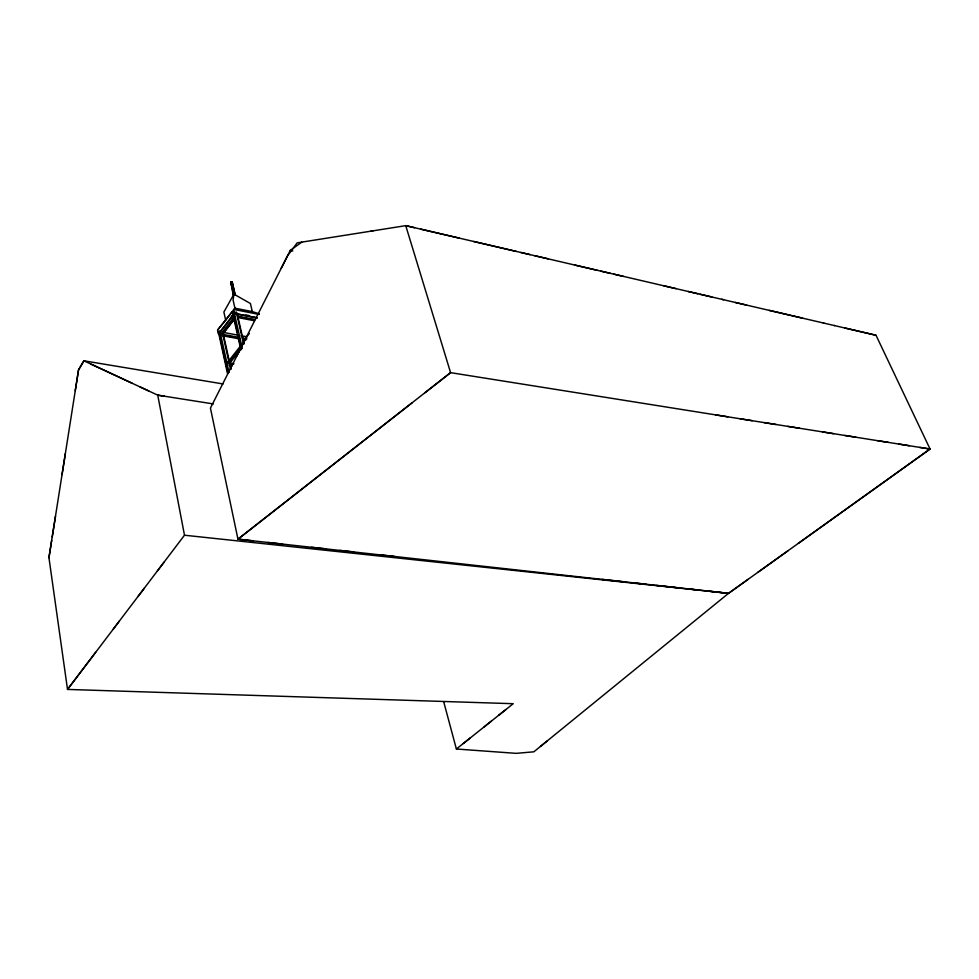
<?xml version="1.0" encoding="UTF-8"?>
<svg xmlns="http://www.w3.org/2000/svg" width="979" height="979" viewBox="0 0 979 979"><rect width="100%" height="100%" fill="white"/><g stroke="black" fill="none" stroke-linecap="round" stroke-linejoin="round"><path stroke-width="1.47" d="M259.325 313.892L252.301 311.591L250.404 303.502L233.932 294.153L233.088 300.051L234.936 308.189L217.558 330.07L218.464 334.169L234.458 313.525L233.528 309.401L259.031 314.394M443.732 701.882L456.385 749.008L513.216 703.705L67.514 689.424L48.95 557.687L78.504 370.135L83.888 360.798L223.077 383.952M48.95 557.687L51.679 540.347M75.248 390.719L78.577 369.646L83.925 360.81M52.205 536.969L55.497 516.214M62.044 474.558L65.348 453.669M236.747 356.148L245.57 338.697M281.267 268.197L290.261 250.404L301.801 242.119M233.932 294.153L223.873 312.044L225.684 320.157L217.558 330.07M83.888 360.798L157.741 395.149L184.493 535.219L67.514 689.424L95.636 652.369M113.344 629.007L119.414 621.029M138.039 596.456L144.439 588.049M157.423 570.904L164.08 562.154M225.684 320.157L232.158 311.787M231.301 316.804L233.088 314.504M219.1 333.031L233.394 314.602M220.324 334.634L234.63 316.205M223.653 332.566L233.492 319.913M223.053 333.815L234.691 318.86M234.483 294.251L233.663 294.52M246.696 336.849L249.412 333.447M226.553 363.674L240.724 345.709M228.413 363.588L241.152 347.594M229.551 363.442L241.372 348.597M233.235 294.863L230.738 282.001L232.329 282.429L235.07 294.361L233.895 295.034L233.051 294.41L234.238 293.737L235.07 294.361M232.329 282.429L231.166 283.102M237.138 313.513L236.367 312.313L234.14 312.374L232.684 313.647L240.871 349.748M540.469 746.426L547.126 741.005M463.251 743.538L470.201 737.995M484.262 726.785L491.409 721.095M498.605 715.355L505.886 709.555M412.208 402.712L237.958 539.172L210.436 408.108L287.422 256.033L297.163 242.853L405.747 225.647L459.114 238.081M424.874 392.799L450.585 372.656L930.05 449.031L876.009 335.259L855.462 330.474M747.968 579.433L728.523 593.347L237.958 539.172L450.585 372.656L405.747 225.647L414.521 227.691M919.758 447.403L930.05 449.031L728.523 593.347L533.861 751.811L516.166 753.353L456.385 749.008M757.819 572.372L787.997 550.761M798.252 543.418L930.05 449.031M370.882 231.166L373.183 230.799M184.493 535.219L728.523 593.347L708.49 591.132M237.958 539.172L253.035 540.836M267.903 542.476L282.637 544.104M311.542 547.298L325.762 548.864M339.811 550.418L353.713 551.948M381.027 554.971L394.476 556.451M602.171 579.384L624.272 581.832M635.175 583.031L645.944 584.23M656.64 585.405L677.664 587.73M688.041 588.881L698.308 590.007M213.324 403.935L157.741 395.149L164.399 396.214M715.404 414.839L727.825 416.821M740.1 418.767L752.251 420.701M764.244 422.622L776.139 424.519M787.887 426.391L799.537 428.239M822.409 431.886L833.692 433.685M844.828 435.459L855.879 437.221M877.6 440.685L888.308 442.386M898.893 444.074L909.393 445.739M229.478 362.964L233.957 363.747M229.722 364.115L232.721 364.641M229.172 365.277L232.158 365.791M221.719 334.182L238.032 337.204M242.474 338.024L246.916 338.856M228.853 336.25L231.815 336.8M222.245 335.687L240.014 338.979M242.988 339.529L245.949 340.068M223.371 332.419L238.178 335.173M241.152 335.724L247.075 336.825M238.044 317.588L254.442 320.757M245.815 314.92L248.801 315.507M236.208 313.684L257.073 317.747M234.458 313.525L257.355 317.967M237.542 316.046L255.421 319.497M241.691 317.661L244.664 318.236M234.936 308.189L252.301 311.591M290.261 250.404L292.782 250.979M530.153 254.638L420.725 229.135M534.583 255.678L548.13 258.835M597.398 270.326L520.889 252.484M574.771 265.052L610.419 273.361M600.873 271.134L623.317 276.359M663.774 285.795L675.975 288.634M688.041 291.448L723.542 299.721M735.131 302.425L746.622 305.105M769.225 310.38L790.445 315.311M791.411 315.544L802.352 318.089M823.302 322.984L834.524 325.591M845.036 328.038L876.009 335.259M473.64 241.47L516.251 251.407M613.735 274.12L697.856 293.737M699.997 294.238L711.819 296.992M721.719 299.293L779.26 312.717M780.385 312.974L823.89 323.119M834.047 325.481L855.218 330.425M91.169 364.188L114.922 375.238M115.449 375.471L132.3 383.327M140.034 386.913L148.784 390.988M232.158 281.976L234.899 293.908M232.525 285.55L234.654 294.826M231.509 281.805L234.238 293.737M232.99 291.057L233.589 293.712M230.738 282.001L233.467 293.945M237.469 314.957L244.052 343.813M236.367 312.313L243.612 344.082M234.14 312.374L242.339 348.487M234.14 317.734L237.407 332.162M238.056 335.051L241.336 349.479M223.493 334.904L229.086 360.174M229.735 363.136L231.056 369.083M222.698 333.741L230.579 369.426M229 372.497L219.834 330.841L218.415 332.077L227.544 373.733M219.21 333.239L227.691 371.898"/></g></svg>
